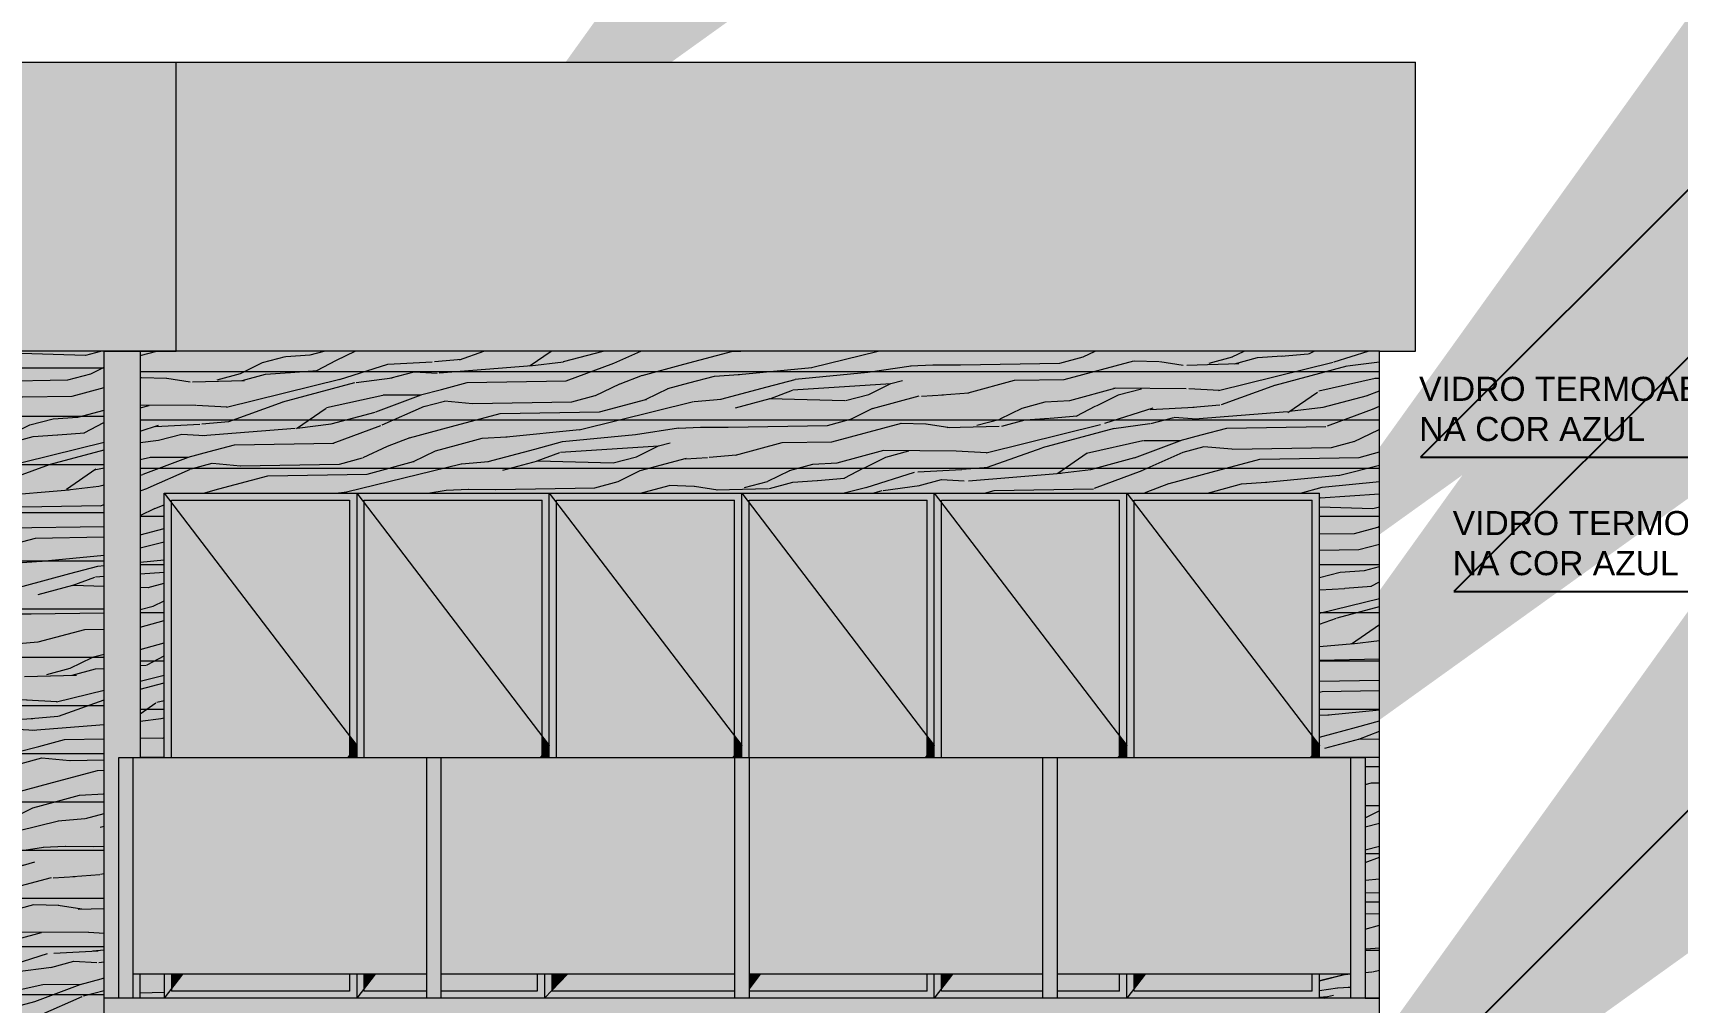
# Model space of a CAD drawing. Header units: millimetres. Extents: x 13 to 97.1, y 11.9 to 71.3.
# Drawn here: x 53.74 to 60.58, y 23.19 to 27.22 of the extents above; entities that cross this region are included whole.
import ezdxf
from ezdxf import colors
from ezdxf.entities.mleader import LeaderData, LeaderLine
from ezdxf.math import Vec2, Vec3

# ---------------------------------------------------------------- set-up
doc = ezdxf.new("R2010")
doc.units = ezdxf.units.MM
doc.linetypes.add('TRACEJADA', pattern=[19.05, 12.7, -6.35])
for name, color, linetype, lineweight in [('COTAS', 7, 'Continuous', 13), ('PROJEÇÃO', 7, 'TRACEJADA', 15), ('TEXTO AMBIENTE', 7, 'Continuous', 30), ('TRAÇO FINO', 7, 'Continuous', 13)]:
    doc.layers.add(name, color=color, linetype=linetype, lineweight=lineweight)
doc.styles.get("Standard").update_dxf_attribs({"font": 'arial.ttf'})
pattern_1 = [(15, (14.2302, 0.6752), (-0.25882, 0.965926), [0.2, -0.8]), (23.9726, (14.37963, 0.156177), (5.536736556, 2.51883781), [0.192354, -19.043029]), (20.7105, (14.35444, 0.21154), (8.43451731, 3.29528328), [0.200998, -9.848876]), (359.5779, (14.276797, 0.501322), (11.401637483, -0.050755877), [0.300832, -29.782377]), (8.6599, (14.2107, 0.82525), (0.9659256, 0.2588211), [0.181108, -8.874276]), (0.0686, (14.38721, 0.28244), (4.12252192, 0.06935193), [0.155242, -15.368932]), (3.6901, (13.89902, 0.7521), (0.965926, 0.2588195), [0.407922, -4.691097]), (20.7105, (14.40292, 0.06924), (8.43451731, 3.29528328), [0.100499, -9.949375]), (15, (14.2846, 0.4723), (-0.25882, 0.965926), [0.1, -0.9]), (15, (14.0603, 0.5365), (-0.25882, 0.965926), [0.3, -0.7]), (26.3099, (14.21468, 0.73314), (3.6048847, 2.0011995), [0.10198, -4.997039]), (17.7263, (14.21385, 0.34987), (19.059698796, 6.14230296), [0.210238, -20.813558]), (7.4054, (14.26991, 0.333833), (7.98622388, 1.1046326), [0.151327, -14.981417]), (15, (14.32, -0.0462), (-0.25882, 0.965926), [0.2, -0.8]), (13.8309, (14.236315, -0.120338), (0.9659258045, 0.258819834), [0.490102, -48.5201]), (15, (14.0422, 0.6041), (-0.25882, 0.965926), [0.1, -0.9]), (15, (14.1181, 0.7073), (-0.25882, 0.965926), [0.1, -0.9]), (15, (13.6601, 0.6777), (-0.25882, 0.965926), [0.15, -0.85]), (5.5377, (13.90799, 0.7959), (0.9659258, 0.25881944), [0.304138, -5.778624]), (15, (13.5989, 0.7131), (-0.25882, 0.965926), [0.2, -0.8]), (15, (13.7256, -0.1847), (-0.258819, 0.965926), [0.11, -0.89]), (15, (14.2053, -0.0044), (-0.25882, 0.965926), [0.1, -0.9]), (15, (13.7049, -0.1074), (-0.258819, 0.965926), [0.21, -0.79]), (20.4403, (14.181963, 0.082507), (9.40044028, 3.55411116), [0.21095, -20.884072]), (15, (14.1709, 0.1624), (-0.25882, 0.965926), [0.19, -0.81]), (15, (13.6635, 0.0471), (-0.258819, 0.965926), [0.11, -0.89]), (13.8309, (13.737959, 0.232708), (0.9659258045, 0.258819834), [0.490102, -48.5201]), (15, (13.8016, 0.3429), (-0.25882, 0.965926), [0.1, -0.9]), (15, (13.6972, 0.346), (-0.25882, 0.965926), [0.1, -0.9]), (15, (14.0836, 0.4496), (-0.25882, 0.965926), [0.2, -0.8]), (15, (13.8852, 0.4171), (-0.25882, 0.965926), [0.1, -0.9]), (15, (13.661, 0.4813), (-0.25882, 0.965926), [0.2, -0.8]), (34.6538, (14.03051, 0.14545), (9.58990956, 6.71070763), [0.148661, -14.717406]), (26.3099, (13.79383, 0.37191), (3.6048847, 2.0011995), [0.10198, -4.997039]), (26.3099, (14.19314, 0.42714), (3.6048847, 2.0011995), [0.10198, -4.997039]), (20.7105, (13.80502, 0.71655), (8.43451731, 3.29528328), [0.100499, -9.949375]), (4.6952, (13.48746, 0.70393), (6.05437261, 0.58699356), [0.111803, -11.068535]), (3.6901, (13.83183, -0.15625), (0.965926, 0.2588195), [0.10198, -4.997039]), (105, (13.9336, -0.1497), (-0.965926, -0.25882), [0, -1]), (1.6076, (13.585813, 0.33688), (17.45600756, 0.53624995), [0.21587, -21.371154]), (26.3099, (14.1388, 0.62999), (3.6048847, 2.0011995), [0.10198, -4.997039]), (25.3048, (14.30185, 0.021455), (4.5708109, 2.26001718), [0.111803, -11.068535]), (3.6901, (13.8982, 0.36882), (0.965926, 0.2588195), [0.10198, -4.997039]), (3.6901, (13.98184, 0.443), (0.965926, 0.2588195), [0.10198, -4.997039]), (356.5651, (13.6117, 0.2403), (0.9659253, 0.2588201), [0.126491, -3.035786]), (0.9638, (13.62995, 0.59717), (0.9659251, 0.2588201), [0.412311, -3.710794]), (358.3008, (13.80502, 0.71655), (7.27911721, -0.1201123), [0.313209, -10.127095]), (15, (13.7921, 0.7648), (-0.25882, 0.965926), [0.12, -0.88]), (0.9638, (13.90771, -0.0531), (0.9659251, 0.2588201), [0.412311, -3.710794]), (0.9638, (13.793, -0.01136), (0.9659251, 0.2588201), [0.412311, -3.710794]), (0.9638, (13.7697, 0.07557), (0.9659251, 0.2588201), [0.412311, -3.710794]), (4.6952, (13.54958, 0.47211), (6.05437261, 0.58699356), [0.111803, -11.068535]), (0.9638, (13.8542, 0.53302), (0.9659251, 0.2588201), [0.206155, -3.91695]), (4.6952, (13.6324, 0.16301), (6.05437261, 0.58699356), [0.111803, -11.068535]), (12.6141, (14.1528, 0.229984), (0.965925457, 0.258820216), [0.240208, -23.780615]), (4.6952, (13.99996, 0.37538), (6.05437261, 0.58699356), [0.111803, -11.068535]), (27.5288, (14.11139, 0.38453), (3.6048849, 2.00120146), [0.092195, -9.127349]), (4.5626, (13.64534, 0.114716), (11.142818079, 0.915171918), [0.386394, -38.252955]), (6.8699, (14.03051, 0.14545), (0.96592537, 0.25881867), [0.141421, -6.929646]), (19.7636, (13.74383, 0.172164), (10.36636721, 3.81292705), [0.240832, -11.800762]), (15, (13.9705, 0.2536), (-0.25882, 0.965926), [0.31, -0.69]), (359.7449, (13.51593, 0.59768), (4.12252164, 0.0693519), [0.114018, -11.287736]), (5.5377, (13.9336, -0.14969), (0.9659258, 0.25881944), [0.304138, -5.778624]), (355.0169, (13.6764, -0.001195), (3.15659623, -0.18946807), [0.117047, -11.587652]), (15, (14.3061, 0.7783), (-0.25882, 0.965926), [0.05, -0.95]), (15, (14.42, 0.3533), (-0.25882, 0.965926), [0.1, -0.9]), (26.3099, (14.51315, 0.0056), (3.6048847, 2.0011995), [0.10198, -4.997039]), (15, (14.4969, 0.1048), (-0.25882, 0.965926), [0.18, -0.82]), (358.3008, (14.3501, 0.61414), (7.27911721, -0.1201123), [0.104403, -10.335901]), (3.0207, (14.414107, 0.41388), (19.388150612, 1.052798147), [0.184007, -33.550644]), (105, (14.5132, 0.0056), (-0.965926, -0.25882), [0, -1]), (15, (14.6046, 0.0508), (-0.25882, 0.965926), [0.09, -0.91]), (15, (14.5554, 0.2343), (-0.25882, 0.965926), [0.09, -0.91]), (15, (14.5425, 0.2826), (-0.25882, 0.965926), [0.09, -0.91]), (351.0376, (14.45445, 0.61104), (7.5379345, -1.08603126), [0.098489, -9.750362]), (3.5163, (14.423394, 0.726953), (5.0884883997, 0.328019222), [0.091838, -65.215525]), (356.5651, (14.51657, 0.37922), (0.9659253, 0.2588201), [0.094868, -3.067408]), (2.4712, (14.38975, 0.85252), (5.08844838, 0.32816987), [0.092195, -9.127349])]

msp = doc.modelspace()

# ---------------------------------------------------------------- hatches: boundary and pattern name
at = {"layer": 'PROJEÇÃO'}
h = msp.add_hatch(color=251, dxfattribs=at)
h.dxf.hatch_style = 1
h.paths.add_polyline_path([(49.6389, 25.8963), (54.3389, 25.8963), (54.3389, 27.0963), (49.4889, 27.0963), (49.4889, 25.8963)])
h = msp.add_hatch(color=251, dxfattribs=at)
h.dxf.hatch_style = 1
h.paths.add_polyline_path([(54.3389, 25.8963), (59.3389, 25.8963), (59.4889, 25.8963), (59.4889, 27.0963), (54.3389, 27.0963)])
h = msp.add_hatch(color=8, dxfattribs=at)
h.dxf.hatch_style = 1
h.paths.add_polyline_path([(49.6389, 25.8963), (49.6389, 20.1163), (59.3389, 20.1163), (59.3389, 23.1063), (59.3389, 23.2063), (54.0389, 23.2063), (54.0389, 20.2163), (51.9389, 20.2163), (51.9389, 25.8963)])
h.paths.add_polyline_path([(51.6889, 25.3063), (51.6889, 20.4163), (49.8889, 20.4163), (49.8889, 25.3063)], flags=16)
h.paths.add_polyline_path([(51.6589, 25.2763), (51.6589, 20.4463), (50.8189, 20.4463), (50.8189, 25.2763)], flags=0)
h.paths.add_polyline_path([(50.7589, 25.2763), (50.7589, 20.4463), (49.9189, 20.4463), (49.9189, 25.2763)], flags=0)
h.paths.add_polyline_path([(54.1889, 23.0063), (59.1889, 23.0063), (59.1889, 20.2163), (54.1889, 20.2163)], flags=16)
h.paths.add_polyline_path([(54.8389, 22.4163), (55.4389, 22.4163), (55.4389, 20.3163), (54.8389, 20.3163)], flags=0)
h.paths.add_polyline_path([(55.4089, 22.3863), (55.4089, 21.4188), (55.4389, 21.3663), (55.4089, 21.3138), (55.4089, 20.3463), (54.856, 20.3463), (54.8689, 20.3688), (54.8689, 22.3638), (54.856, 22.3863)], flags=0)
h.paths.add_polyline_path([(56.3389, 22.4163), (56.9389, 22.4163), (56.9389, 20.3163), (56.3389, 20.3163)], flags=0)
h.paths.add_polyline_path([(56.9089, 22.3863), (56.9089, 21.4188), (56.9389, 21.3663), (56.9089, 21.3138), (56.9089, 20.3463), (56.356, 20.3463), (56.3689, 20.3688), (56.3689, 22.3638), (56.356, 22.3863)], flags=0)
at = {"layer": 'PROJEÇÃO', "true_color": 0xf57d14}
h = msp.add_hatch(color=30, dxfattribs=at)
h.dxf.hatch_style = 1
h.paths.add_polyline_path([(54.0389, 25.8963), (51.9389, 25.8963), (51.9389, 25.2063), (51.9389, 20.2163), (54.0389, 20.2163)])
h.paths.add_polyline_path([(53.5889, 20.3163), (52.3889, 20.3163), (52.3889, 25.3063), (53.5889, 25.3063)], flags=16)
h.paths.add_polyline_path([(53.5589, 20.3463), (52.4189, 20.3463), (52.4189, 25.2763), (53.5589, 25.2763)], flags=0)
at = {"layer": 'PROJEÇÃO'}
h = msp.add_hatch(dxfattribs=at)
h.set_pattern_fill('LINE', color=256, scale=0.0631)
h.set_pattern_definition([(0, (57.18887, 20.21626), (0, 0.2003425), [])])
h.paths.add_polyline_path([(54.0389, 20.2163), (54.0389, 25.8963), (51.9389, 25.8963), (51.9389, 25.2063), (51.9389, 20.2163)])
h.paths.add_polyline_path([(53.5889, 20.3163), (52.3889, 20.3163), (52.3889, 25.3063), (53.5889, 25.3063)], flags=16)
h.paths.add_polyline_path([(53.5589, 20.3463), (52.4189, 20.3463), (52.4189, 25.2763), (53.5589, 25.2763)], flags=0)
at = {"layer": 'PROJEÇÃO', "true_color": 0x171717}
h = msp.add_hatch(dxfattribs=at)
h.set_pattern_fill('WOOD_01', color=250, angle=15, pattern_type=2)
h.set_pattern_definition(pattern_1)
h.paths.add_polyline_path([(54.0389, 20.2163), (54.0389, 25.8963), (51.9389, 25.8963), (51.9389, 25.2063), (51.9389, 20.2163)])
h.paths.add_polyline_path([(53.5889, 20.3163), (52.3889, 20.3163), (52.3889, 25.3063), (53.5889, 25.3063)], flags=16)
h.paths.add_polyline_path([(53.5589, 20.3786), (53.5744, 20.3463), (52.4189, 20.3463), (52.4189, 22.7489), (52.3889, 22.8113), (52.4189, 22.8736), (52.4189, 25.2763), (53.5744, 25.2763), (53.5589, 25.2439)], flags=0)
h.paths.add_polyline_path([(52.4889, 20.8263, -1), (52.4689, 20.8263), (52.4689, 24.7963, -1), (52.4889, 24.7963)], flags=0)
at = {"layer": 'PROJEÇÃO'}
h = msp.add_hatch(color=8, dxfattribs=at)
h.dxf.hatch_style = 1
h.paths.add_polyline_path([(54.1889, 25.8963), (54.0389, 25.8963), (54.0389, 23.2063), (54.0989, 23.2063), (54.0989, 24.2063), (54.1889, 24.2063)], flags=17)
h.paths.add_polyline_path([(54.1889, 23.3063), (54.1589, 23.3063), (54.1589, 23.2063), (54.1889, 23.2063)], flags=16)
at = {"layer": 'PROJEÇÃO', "true_color": 0xf57d14}
h = msp.add_hatch(color=30, dxfattribs=at)
h.dxf.hatch_style = 1
h.paths.add_polyline_path([(59.2789, 23.2063), (59.3389, 23.2063), (59.3389, 25.8963), (54.1889, 25.8963), (54.1889, 24.2063), (54.2889, 24.2063), (54.2889, 25.3063), (59.0889, 25.3063), (59.0889, 24.2063), (59.2789, 24.2063)])
at = {"layer": 'PROJEÇÃO'}
h = msp.add_hatch(dxfattribs=at)
h.set_pattern_fill('LINE', color=256, scale=0.0631)
h.set_pattern_definition([(0, (59.33887, 23.20626), (0, 0.2003425), [])])
h.paths.add_polyline_path([(54.1889, 25.8963), (54.1889, 24.2063), (54.2889, 24.2063), (54.2889, 25.3063), (59.0889, 25.3063), (59.0889, 24.2063), (59.2789, 24.2063), (59.2789, 23.2063), (59.3389, 23.2063), (59.3389, 25.8963)])
at = {"layer": 'PROJEÇÃO', "true_color": 0x171717}
h = msp.add_hatch(dxfattribs=at)
h.set_pattern_fill('WOOD_01', color=250, angle=15, pattern_type=2)
h.set_pattern_definition(pattern_1)
h.paths.add_polyline_path([(59.2789, 23.2063), (59.3389, 23.2063), (59.3389, 25.8963), (54.1889, 25.8963), (54.1889, 24.2063), (54.2889, 24.2063), (54.2889, 25.3063), (59.0889, 25.3063), (59.0889, 24.2063), (59.2789, 24.2063)])
at = {"layer": 'PROJEÇÃO', "true_color": 0x0d0d0d}
h = msp.add_hatch(color=28, dxfattribs=at)
h.dxf.hatch_style = 1
h.paths.add_polyline_path([(54.2889, 25.3063), (54.3189, 25.2669), (54.3189, 25.2763), (55.0589, 25.2763), (55.0589, 24.2956), (55.0889, 24.2563), (55.0889, 25.3063)])
h = msp.add_hatch(color=28, dxfattribs=at)
h.dxf.hatch_style = 1
h.paths.add_polyline_path([(54.3189, 25.2669), (54.2889, 25.3063), (54.2889, 24.2063), (54.3189, 24.2063)])
h = msp.add_hatch(color=28, dxfattribs=at)
h.dxf.hatch_style = 1
h.paths.add_polyline_path([(55.8889, 25.3063), (55.0889, 25.3063), (55.1189, 25.2669), (55.1189, 25.2763), (55.8589, 25.2763), (55.8589, 24.2956), (55.8889, 24.2563)])
h = msp.add_hatch(color=28, dxfattribs=at)
h.dxf.hatch_style = 1
h.paths.add_polyline_path([(55.1189, 25.2669), (55.0889, 25.3063), (55.0889, 24.2063), (55.1189, 24.2063)])
h = msp.add_hatch(color=28, dxfattribs=at)
h.dxf.hatch_style = 1
h.paths.add_polyline_path([(56.6889, 25.3063), (55.8889, 25.3063), (55.9189, 25.2669), (55.9189, 25.2763), (56.6589, 25.2763), (56.6589, 24.2956), (56.6889, 24.2563)])
h = msp.add_hatch(color=28, dxfattribs=at)
h.dxf.hatch_style = 1
h.paths.add_polyline_path([(55.9189, 25.2669), (55.8889, 25.3063), (55.8889, 24.2063), (55.9189, 24.2063)])
h = msp.add_hatch(color=28, dxfattribs=at)
h.dxf.hatch_style = 1
h.paths.add_polyline_path([(57.4889, 25.3063), (56.6889, 25.3063), (56.7189, 25.2669), (56.7189, 25.2763), (57.4589, 25.2763), (57.4589, 24.2956), (57.4889, 24.2563)])
h = msp.add_hatch(color=28, dxfattribs=at)
h.dxf.hatch_style = 1
h.paths.add_polyline_path([(56.7189, 25.2669), (56.6889, 25.3063), (56.6889, 24.2563), (56.6889, 24.2063), (56.7189, 24.2063)])
h = msp.add_hatch(color=28, dxfattribs=at)
h.dxf.hatch_style = 1
h.paths.add_polyline_path([(58.2889, 25.3063), (57.4889, 25.3063), (57.5189, 25.2669), (57.5189, 25.2763), (58.2589, 25.2763), (58.2589, 24.2956), (58.2889, 24.2563)])
h = msp.add_hatch(color=28, dxfattribs=at)
h.dxf.hatch_style = 1
h.paths.add_polyline_path([(57.5189, 25.2669), (57.4889, 25.3063), (57.4889, 24.2563), (57.4889, 24.2063), (57.5189, 24.2063)])
h = msp.add_hatch(color=28, dxfattribs=at)
h.dxf.hatch_style = 1
h.paths.add_polyline_path([(59.0889, 25.3063), (58.2889, 25.3063), (58.3189, 25.2669), (58.3189, 25.2763), (59.0589, 25.2763), (59.0589, 24.2956), (59.0889, 24.2563)])
h = msp.add_hatch(color=28, dxfattribs=at)
h.dxf.hatch_style = 1
h.paths.add_polyline_path([(58.3189, 25.2669), (58.2889, 25.3063), (58.2889, 24.2563), (58.2889, 24.2063), (58.3189, 24.2063)])
at = {"layer": 'PROJEÇÃO'}
h = msp.add_hatch(color=256, dxfattribs=at)
h.dxf.hatch_style = 1
h.set_gradient(color1=(0, 0, 255), color2=(0, 255, 255), name='CURVED')
h.paths.add_polyline_path([(55.0589, 25.2763), (54.3189, 25.2763), (54.3189, 25.2669), (55.0589, 24.2956)])
h = msp.add_hatch(color=256, dxfattribs=at)
h.dxf.hatch_style = 1
h.set_gradient(color1=(0, 0, 255), color2=(0, 255, 255), name='CURVED')
h.paths.add_polyline_path([(54.3189, 25.2669), (54.3189, 24.2063), (55.0508, 24.2063), (55.0589, 24.2169), (55.0589, 24.2956)])
h = msp.add_hatch(color=256, dxfattribs=at)
h.dxf.hatch_style = 1
h.set_gradient(color1=(0, 0, 255), color2=(0, 255, 255), name='CURVED')
h.paths.add_polyline_path([(55.8589, 25.2763), (55.1189, 25.2763), (55.1189, 25.2669), (55.8589, 24.2956)])
h = msp.add_hatch(color=256, dxfattribs=at)
h.dxf.hatch_style = 1
h.set_gradient(color1=(0, 0, 255), color2=(0, 255, 255), name='CURVED')
h.paths.add_polyline_path([(55.8508, 24.2063), (55.8589, 24.2169), (55.8589, 24.2956), (55.1189, 25.2669), (55.1189, 24.2063)])
h = msp.add_hatch(color=256, dxfattribs=at)
h.dxf.hatch_style = 1
h.set_gradient(color1=(0, 0, 255), color2=(0, 255, 255), name='CURVED')
h.paths.add_polyline_path([(56.6589, 25.2763), (55.9189, 25.2763), (55.9189, 25.2669), (56.6589, 24.2956)])
h = msp.add_hatch(color=256, dxfattribs=at)
h.dxf.hatch_style = 1
h.set_gradient(color1=(0, 0, 255), color2=(0, 255, 255), name='CURVED')
h.paths.add_polyline_path([(55.9189, 25.2669), (55.9189, 24.2063), (56.6508, 24.2063), (56.6589, 24.2169), (56.6589, 24.2956)])
h = msp.add_hatch(color=256, dxfattribs=at)
h.dxf.hatch_style = 1
h.set_gradient(color1=(0, 0, 255), color2=(0, 255, 255), name='CURVED')
h.paths.add_polyline_path([(57.4589, 25.2763), (56.7189, 25.2763), (56.7189, 25.2669), (57.4589, 24.2956)])
h = msp.add_hatch(color=256, dxfattribs=at)
h.dxf.hatch_style = 1
h.set_gradient(color1=(0, 0, 255), color2=(0, 255, 255), name='CURVED')
h.paths.add_polyline_path([(56.7189, 25.2669), (56.7189, 24.2063), (57.4508, 24.2063), (57.4589, 24.2169), (57.4589, 24.2956)])
h = msp.add_hatch(color=256, dxfattribs=at)
h.dxf.hatch_style = 1
h.set_gradient(color1=(0, 0, 255), color2=(0, 255, 255), name='CURVED')
h.paths.add_polyline_path([(58.2589, 25.2763), (57.5189, 25.2763), (57.5189, 25.2669), (58.2589, 24.2956)])
h = msp.add_hatch(color=256, dxfattribs=at)
h.dxf.hatch_style = 1
h.set_gradient(color1=(0, 0, 255), color2=(0, 255, 255), name='CURVED')
h.paths.add_polyline_path([(57.5189, 25.2669), (57.5189, 24.2063), (58.2508, 24.2063), (58.2589, 24.2169), (58.2589, 24.2956)])
h = msp.add_hatch(color=256, dxfattribs=at)
h.dxf.hatch_style = 1
h.set_gradient(color1=(0, 0, 255), color2=(0, 255, 255), name='CURVED')
h.paths.add_polyline_path([(59.0589, 24.2956), (59.0589, 25.2763), (58.3189, 25.2763), (58.3189, 25.2669)])
h = msp.add_hatch(color=256, dxfattribs=at)
h.dxf.hatch_style = 1
h.set_gradient(color1=(0, 0, 255), color2=(0, 255, 255), name='CURVED')
h.paths.add_polyline_path([(58.3189, 25.2669), (58.3189, 24.2063), (59.0508, 24.2063), (59.0589, 24.2169), (59.0589, 24.2956)])
at = {"layer": 'PROJEÇÃO', "true_color": 0x0d0d0d}
h = msp.add_hatch(color=28, dxfattribs=at)
h.dxf.hatch_style = 1
h.paths.add_polyline_path([(55.0889, 24.2563), (55.0589, 24.2956), (55.0589, 24.2169)])
h = msp.add_hatch(color=28, dxfattribs=at)
h.dxf.hatch_style = 1
h.paths.add_polyline_path([(55.0889, 24.2563), (55.0589, 24.2169), (55.0589, 24.2063), (55.0889, 24.2063)])
h = msp.add_hatch(color=28, dxfattribs=at)
h.dxf.hatch_style = 1
h.paths.add_polyline_path([(55.8589, 24.2956), (55.8589, 24.2169), (55.8889, 24.2563)])
h = msp.add_hatch(color=28, dxfattribs=at)
h.dxf.hatch_style = 1
h.paths.add_polyline_path([(55.8889, 24.2563), (55.8589, 24.2169), (55.8589, 24.2063), (55.8889, 24.2063)])
h = msp.add_hatch(color=28, dxfattribs=at)
h.dxf.hatch_style = 1
h.paths.add_polyline_path([(56.6889, 24.2563), (56.6589, 24.2956), (56.6589, 24.2169)])
h = msp.add_hatch(color=28, dxfattribs=at)
h.dxf.hatch_style = 1
h.paths.add_polyline_path([(56.6889, 24.2563), (56.6589, 24.2169), (56.6589, 24.2063), (56.6889, 24.2063)])
h = msp.add_hatch(color=28, dxfattribs=at)
h.dxf.hatch_style = 1
h.paths.add_polyline_path([(57.4889, 24.2563), (57.4589, 24.2956), (57.4589, 24.2169)])
h = msp.add_hatch(color=28, dxfattribs=at)
h.dxf.hatch_style = 1
h.paths.add_polyline_path([(57.4889, 24.2563), (57.4589, 24.2169), (57.4589, 24.2063), (57.4889, 24.2063)])
h = msp.add_hatch(color=28, dxfattribs=at)
h.dxf.hatch_style = 1
h.paths.add_polyline_path([(58.2889, 24.2563), (58.2589, 24.2956), (58.2589, 24.2169)])
h = msp.add_hatch(color=28, dxfattribs=at)
h.dxf.hatch_style = 1
h.paths.add_polyline_path([(58.2889, 24.2563), (58.2589, 24.2169), (58.2589, 24.2063), (58.2889, 24.2063)])
h = msp.add_hatch(color=28, dxfattribs=at)
h.dxf.hatch_style = 1
h.paths.add_polyline_path([(59.0889, 24.2563), (59.0589, 24.2956), (59.0589, 24.2169)])
h = msp.add_hatch(color=28, dxfattribs=at)
h.dxf.hatch_style = 1
h.paths.add_polyline_path([(59.0889, 24.2563), (59.0589, 24.2169), (59.0589, 24.2063), (59.0889, 24.2063)])
h = msp.add_hatch(color=28, dxfattribs=at)
h.dxf.hatch_style = 1
h.paths.add_polyline_path([(54.1589, 24.2063), (54.0989, 24.2063), (54.0989, 23.2063), (54.1589, 23.2063)])
at = {"layer": 'PROJEÇÃO'}
h = msp.add_hatch(color=256, dxfattribs=at)
h.dxf.hatch_style = 1
h.set_gradient(color1=(0, 0, 255), color2=(0, 255, 255), name='CURVED')
h.paths.add_polyline_path([(54.1589, 24.2063), (54.1589, 23.3063), (55.3789, 23.3063), (55.3789, 24.2063)])
h = msp.add_hatch(color=256, dxfattribs=at)
h.dxf.hatch_style = 1
h.set_gradient(color1=(0, 0, 255), color2=(0, 255, 255), name='CURVED')
h.paths.add_polyline_path([(55.0589, 24.2169), (55.0508, 24.2063), (55.0589, 24.2063)], flags=17)
at = {"layer": 'PROJEÇÃO', "true_color": 0x0d0d0d}
h = msp.add_hatch(color=28, dxfattribs=at)
h.dxf.hatch_style = 1
h.paths.add_polyline_path([(55.3789, 23.2063), (55.4389, 23.2063), (55.4389, 24.2063), (55.3789, 24.2063)])
at = {"layer": 'PROJEÇÃO'}
h = msp.add_hatch(color=256, dxfattribs=at)
h.dxf.hatch_style = 1
h.set_gradient(color1=(0, 0, 255), color2=(0, 255, 255), name='CURVED')
h.paths.add_polyline_path([(55.4389, 24.2063), (55.4389, 23.3063), (56.6589, 23.3063), (56.6589, 24.2063)])
h = msp.add_hatch(color=256, dxfattribs=at)
h.dxf.hatch_style = 1
h.set_gradient(color1=(0, 0, 255), color2=(0, 255, 255), name='CURVED')
h.paths.add_polyline_path([(55.8589, 24.2169), (55.8508, 24.2063), (55.8589, 24.2063)], flags=17)
h = msp.add_hatch(color=256, dxfattribs=at)
h.dxf.hatch_style = 1
h.set_gradient(color1=(0, 0, 255), color2=(0, 255, 255), name='CURVED')
h.paths.add_polyline_path([(56.6589, 24.2169), (56.6508, 24.2063), (56.6589, 24.2063)])
at = {"layer": 'PROJEÇÃO', "true_color": 0x0d0d0d}
h = msp.add_hatch(color=28, dxfattribs=at)
h.dxf.hatch_style = 1
h.paths.add_polyline_path([(56.7189, 24.2063), (56.6589, 24.2063), (56.6589, 23.2063), (56.7189, 23.2063)])
at = {"layer": 'PROJEÇÃO'}
h = msp.add_hatch(color=256, dxfattribs=at)
h.dxf.hatch_style = 1
h.set_gradient(color1=(0, 0, 255), color2=(0, 255, 255), name='CURVED')
h.paths.add_polyline_path([(56.7189, 24.2063), (56.7189, 23.3063), (57.9389, 23.3063), (57.9389, 24.2063)])
h = msp.add_hatch(color=256, dxfattribs=at)
h.dxf.hatch_style = 1
h.set_gradient(color1=(0, 0, 255), color2=(0, 255, 255), name='CURVED')
h.paths.add_polyline_path([(57.4589, 24.2169), (57.4508, 24.2063), (57.4589, 24.2063)], flags=17)
at = {"layer": 'PROJEÇÃO', "true_color": 0x0d0d0d}
h = msp.add_hatch(color=28, dxfattribs=at)
h.dxf.hatch_style = 1
h.paths.add_polyline_path([(57.9989, 24.2063), (57.9389, 24.2063), (57.9389, 23.2063), (57.9989, 23.2063)])
at = {"layer": 'PROJEÇÃO'}
h = msp.add_hatch(color=256, dxfattribs=at)
h.dxf.hatch_style = 1
h.set_gradient(color1=(0, 0, 255), color2=(0, 255, 255), name='CURVED')
h.paths.add_polyline_path([(57.9989, 24.2063), (57.9989, 23.3063), (59.2189, 23.3063), (59.2189, 24.2063)])
h = msp.add_hatch(color=256, dxfattribs=at)
h.dxf.hatch_style = 1
h.set_gradient(color1=(0, 0, 255), color2=(0, 255, 255), name='CURVED')
h.paths.add_polyline_path([(58.2589, 24.2169), (58.2508, 24.2063), (58.2589, 24.2063)], flags=17)
h = msp.add_hatch(color=256, dxfattribs=at)
h.dxf.hatch_style = 1
h.set_gradient(color1=(0, 0, 255), color2=(0, 255, 255), name='CURVED')
h.paths.add_polyline_path([(59.0589, 24.2169), (59.0508, 24.2063), (59.0589, 24.2063)], flags=17)
at = {"layer": 'PROJEÇÃO', "true_color": 0x0d0d0d}
h = msp.add_hatch(color=28, dxfattribs=at)
h.dxf.hatch_style = 1
h.paths.add_polyline_path([(59.2789, 24.2063), (59.2189, 24.2063), (59.2189, 23.2063), (59.2789, 23.2063)])
at = {"layer": 'PROJEÇÃO', "true_color": 0xf57d14}
h = msp.add_hatch(color=30, dxfattribs=at)
h.dxf.hatch_style = 1
h.paths.add_polyline_path([(54.2889, 23.3063), (54.1889, 23.3063), (54.1889, 23.2063), (54.2889, 23.2063)])
at = {"layer": 'PROJEÇÃO'}
h = msp.add_hatch(dxfattribs=at)
h.set_pattern_fill('WOOD_01', color=256, angle=15, pattern_type=2)
h.set_pattern_definition(pattern_1)
h.paths.add_polyline_path([(54.1889, 23.2063), (54.2889, 23.2063), (54.2889, 23.3063), (54.1889, 23.3063)], flags=17)
at = {"layer": 'PROJEÇÃO', "true_color": 0x171717}
h = msp.add_hatch(dxfattribs=at)
h.set_pattern_fill('WOOD_01', color=250, angle=15, pattern_type=2)
h.set_pattern_definition(pattern_1)
h.paths.add_polyline_path([(54.1889, 23.2063), (54.2889, 23.2063), (54.2889, 23.3063), (54.1889, 23.3063)], flags=17)
at = {"layer": 'PROJEÇÃO', "true_color": 0x0d0d0d}
h = msp.add_hatch(color=28, dxfattribs=at)
h.dxf.hatch_style = 1
h.paths.add_polyline_path([(54.3189, 23.3063), (54.2889, 23.3063), (54.2889, 23.2063), (54.3189, 23.2456)])
h = msp.add_hatch(color=28, dxfattribs=at)
h.dxf.hatch_style = 1
h.paths.add_polyline_path([(55.0889, 23.3063), (55.0589, 23.3063), (55.0589, 23.2363), (54.3189, 23.2363), (54.3189, 23.2456), (54.2889, 23.2063), (55.0889, 23.2063)])
at = {"layer": 'PROJEÇÃO'}
h = msp.add_hatch(color=256, dxfattribs=at)
h.dxf.hatch_style = 1
h.set_gradient(color1=(0, 0, 255), color2=(0, 255, 255), name='CURVED')
h.paths.add_polyline_path([(54.3651, 23.3063), (54.3189, 23.3063), (54.3189, 23.2456)], flags=17)
h = msp.add_hatch(color=256, dxfattribs=at)
h.dxf.hatch_style = 1
h.set_gradient(color1=(0, 0, 255), color2=(0, 255, 255), name='CURVED')
h.paths.add_polyline_path([(55.0589, 23.3063), (54.3651, 23.3063), (54.3189, 23.2456), (54.3189, 23.2363), (55.0589, 23.2363)])
at = {"layer": 'PROJEÇÃO', "true_color": 0x0d0d0d}
h = msp.add_hatch(color=28, dxfattribs=at)
h.dxf.hatch_style = 1
h.paths.add_polyline_path([(55.1189, 23.2456), (55.1189, 23.3063), (55.0889, 23.3063), (55.0889, 23.2063)])
at = {"layer": 'PROJEÇÃO'}
h = msp.add_hatch(color=256, dxfattribs=at)
h.dxf.hatch_style = 1
h.set_gradient(color1=(0, 0, 255), color2=(0, 255, 255), name='CURVED')
h.paths.add_polyline_path([(55.1651, 23.3063), (55.1189, 23.3063), (55.1189, 23.2456)], flags=17)
h = msp.add_hatch(color=256, dxfattribs=at)
h.dxf.hatch_style = 1
h.set_gradient(color1=(0, 0, 255), color2=(0, 255, 255), name='CURVED')
h.paths.add_polyline_path([(55.3789, 23.3063), (55.1651, 23.3063), (55.1189, 23.2456), (55.1189, 23.2363), (55.3789, 23.2363)])
at = {"layer": 'PROJEÇÃO', "true_color": 0x0d0d0d}
h = msp.add_hatch(color=28, dxfattribs=at)
h.dxf.hatch_style = 1
h.paths.add_polyline_path([(55.8689, 23.3063), (55.8389, 23.3063), (55.8389, 23.2363), (55.4389, 23.2363), (55.4389, 23.2063), (55.8689, 23.2063)])
at = {"layer": 'PROJEÇÃO'}
h = msp.add_hatch(color=256, dxfattribs=at)
h.dxf.hatch_style = 1
h.set_gradient(color1=(0, 0, 255), color2=(0, 255, 255), name='CURVED')
h.paths.add_polyline_path([(55.8389, 23.3063), (55.4389, 23.3063), (55.4389, 23.2363), (55.8389, 23.2363)])
at = {"layer": 'PROJEÇÃO', "true_color": 0x0d0d0d}
h = msp.add_hatch(color=28, dxfattribs=at)
h.dxf.hatch_style = 1
h.paths.add_polyline_path([(55.8989, 23.3063), (55.8689, 23.3063), (55.8689, 23.2063), (55.8889, 23.2063), (55.9117, 23.2363), (55.8989, 23.2363)])
at = {"layer": 'PROJEÇÃO'}
h = msp.add_hatch(color=256, dxfattribs=at)
h.dxf.hatch_style = 1
h.set_gradient(color1=(0, 0, 255), color2=(0, 255, 255), name='CURVED')
h.paths.add_polyline_path([(55.9651, 23.3063), (55.8989, 23.3063), (55.8989, 23.2375)], flags=17)
h = msp.add_hatch(color=256, dxfattribs=at)
h.dxf.hatch_style = 1
h.set_gradient(color1=(0, 0, 255), color2=(0, 255, 255), name='CURVED')
h.paths.add_polyline_path([(56.6589, 23.3063), (55.9651, 23.3063), (55.8989, 23.2375), (55.8989, 23.2363), (56.6589, 23.2363)])
at = {"layer": 'PROJEÇÃO', "true_color": 0x0d0d0d}
h = msp.add_hatch(color=28, dxfattribs=at)
h.dxf.hatch_style = 1
h.paths.add_polyline_path([(57.4889, 23.3063), (57.4589, 23.3063), (57.4589, 23.2363), (56.7189, 23.2363), (56.7189, 23.2063), (57.4889, 23.2063)])
at = {"layer": 'PROJEÇÃO'}
h = msp.add_hatch(color=256, dxfattribs=at)
h.dxf.hatch_style = 1
h.set_gradient(color1=(0, 0, 255), color2=(0, 255, 255), name='CURVED')
h.paths.add_polyline_path([(57.4589, 23.3063), (56.7651, 23.3063), (56.7189, 23.2456), (56.7189, 23.2363), (57.4589, 23.2363)])
h = msp.add_hatch(color=256, dxfattribs=at)
h.dxf.hatch_style = 1
h.set_gradient(color1=(0, 0, 255), color2=(0, 255, 255), name='CURVED')
h.paths.add_polyline_path([(56.7651, 23.3063), (56.7189, 23.3063), (56.7189, 23.2456)], flags=17)
at = {"layer": 'PROJEÇÃO', "true_color": 0x0d0d0d}
h = msp.add_hatch(color=28, dxfattribs=at)
h.dxf.hatch_style = 1
h.paths.add_polyline_path([(57.5189, 23.3063), (57.4889, 23.3063), (57.4889, 23.2063), (57.5189, 23.2456)])
at = {"layer": 'PROJEÇÃO'}
h = msp.add_hatch(color=256, dxfattribs=at)
h.dxf.hatch_style = 1
h.set_gradient(color1=(0, 0, 255), color2=(0, 255, 255), name='CURVED')
h.paths.add_polyline_path([(57.5651, 23.3063), (57.5189, 23.3063), (57.5189, 23.2456)], flags=17)
h = msp.add_hatch(color=256, dxfattribs=at)
h.dxf.hatch_style = 1
h.set_gradient(color1=(0, 0, 255), color2=(0, 255, 255), name='CURVED')
h.paths.add_polyline_path([(57.9389, 23.3063), (57.5651, 23.3063), (57.5189, 23.2456), (57.5189, 23.2363), (57.9389, 23.2363)])
at = {"layer": 'PROJEÇÃO', "true_color": 0x0d0d0d}
h = msp.add_hatch(color=28, dxfattribs=at)
h.dxf.hatch_style = 1
h.paths.add_polyline_path([(58.2889, 23.3063), (58.2589, 23.3063), (58.2589, 23.2363), (57.9989, 23.2363), (57.9989, 23.2063), (58.2889, 23.2063)])
at = {"layer": 'PROJEÇÃO'}
h = msp.add_hatch(color=256, dxfattribs=at)
h.dxf.hatch_style = 1
h.set_gradient(color1=(0, 0, 255), color2=(0, 255, 255), name='CURVED')
h.paths.add_polyline_path([(58.2589, 23.3063), (57.9989, 23.3063), (57.9989, 23.2363), (58.2589, 23.2363)])
at = {"layer": 'PROJEÇÃO', "true_color": 0x0d0d0d}
h = msp.add_hatch(color=28, dxfattribs=at)
h.dxf.hatch_style = 1
h.paths.add_polyline_path([(58.3189, 23.3063), (58.2889, 23.3063), (58.2889, 23.2063), (58.3189, 23.2456)], flags=17)
h = msp.add_hatch(color=28, dxfattribs=at)
h.dxf.hatch_style = 1
h.paths.add_polyline_path([(59.0889, 23.3063), (59.0589, 23.3063), (59.0589, 23.2363), (58.3189, 23.2363), (58.3189, 23.2456), (58.2889, 23.2063), (59.0889, 23.2063)])
at = {"layer": 'PROJEÇÃO'}
h = msp.add_hatch(color=256, dxfattribs=at)
h.dxf.hatch_style = 1
h.set_gradient(color1=(0, 0, 255), color2=(0, 255, 255), name='CURVED')
h.paths.add_polyline_path([(58.3651, 23.3063), (58.3189, 23.3063), (58.3189, 23.2456)], flags=17)
h = msp.add_hatch(color=256, dxfattribs=at)
h.dxf.hatch_style = 1
h.set_gradient(color1=(0, 0, 255), color2=(0, 255, 255), name='CURVED')
h.paths.add_polyline_path([(59.0589, 23.3063), (58.3651, 23.3063), (58.3189, 23.2456), (58.3189, 23.2363), (59.0589, 23.2363)])
at = {"layer": 'PROJEÇÃO', "true_color": 0xf57d14}
h = msp.add_hatch(color=30, dxfattribs=at)
h.dxf.hatch_style = 1
h.paths.add_polyline_path([(59.2189, 23.2063), (59.2189, 23.3063), (59.0889, 23.3063), (59.0889, 23.2063)])
at = {"layer": 'PROJEÇÃO', "true_color": 0x171717}
h = msp.add_hatch(dxfattribs=at)
h.set_pattern_fill('WOOD_01', color=250, scale=0.5, angle=15, pattern_type=2)
h.set_pattern_definition([(15, (13.98824, 0.2066), (-0.1294095, 0.482963), [0.1, -0.4]), (23.9726, (14.062956, -0.052909), (2.768368278, 1.259418906), [0.096177, -9.5215145]), (20.7105, (14.05036, -0.025225), (4.217258655, 1.64764164), [0.100499, -4.924438]), (359.5779, (14.011539, 0.119664), (5.7008187417, -0.0253779387), [0.150416, -14.8911885]), (8.6599, (13.97849, 0.28163), (0.4829628, 0.12941055), [0.090554, -4.437138]), (0.0686, (14.066745, 0.010223), (2.06126096, 0.034675963), [0.077621, -7.684466]), (3.6901, (13.82265, 0.24505), (0.482963, 0.12940974), [0.203961, -2.3455485]), (20.7105, (14.074603, -0.096375), (4.217258655, 1.64764164), [0.0502495, -4.9746875]), (15, (14.0154, 0.1052), (-0.1294095, 0.482963), [0.05, -0.45]), (15, (13.9033, 0.13725), (-0.1294095, 0.482963), [0.15, -0.35]), (26.3099, (13.98048, 0.235575), (1.80244235, 1.00059974), [0.05099, -2.4985195]), (17.7263, (13.980066, 0.043938), (9.529849398, 3.071151479), [0.105119, -10.406779]), (7.4054, (14.008096, 0.03592), (3.993111942, 0.5523163), [0.0756635, -7.4907085]), (15, (14.0331, -0.1541), (-0.1294095, 0.482963), [0.1, -0.4]), (13.8309, (13.991298, -0.191166), (0.4829629023, 0.1294099172), [0.245051, -24.26005]), (15, (13.89424, 0.17106), (-0.1294095, 0.482963), [0.05, -0.45]), (15, (13.9322, 0.22263), (-0.1294095, 0.482963), [0.05, -0.45]), (15, (13.7032, 0.20787), (-0.1294095, 0.482963), [0.075, -0.425]), (5.5377, (13.82713, 0.266955), (0.4829629, 0.12940972), [0.152069, -2.889312]), (15, (13.6726, 0.22554), (-0.1294095, 0.482963), [0.1, -0.4]), (15, (13.73593, -0.22336), (-0.1294095, 0.482963), [0.055, -0.445]), (15, (13.97577, -0.1332), (-0.1294095, 0.482963), [0.05, -0.45]), (15, (13.7256, -0.1847), (-0.1294095, 0.482963), [0.105, -0.395]), (20.4403, (13.964122, -0.089744), (4.70022014, 1.777055581), [0.105475, -10.442036]), (15, (13.9586, -0.0498), (-0.1294095, 0.482963), [0.095, -0.405]), (15, (13.70487, -0.10745), (-0.1294095, 0.482963), [0.055, -0.445]), (13.8309, (13.74212, -0.014643), (0.4829629023, 0.1294099172), [0.245051, -24.26005]), (15, (13.77394, 0.04047), (-0.1294095, 0.482963), [0.05, -0.45]), (15, (13.72176, 0.042), (-0.1294095, 0.482963), [0.05, -0.45]), (15, (13.91495, 0.0938), (-0.1294095, 0.482963), [0.1, -0.4]), (15, (13.81577, 0.07756), (-0.1294095, 0.482963), [0.05, -0.45]), (15, (13.70364, 0.10963), (-0.1294095, 0.482963), [0.1, -0.4]), (34.6538, (13.888396, -0.05827), (4.794954778, 3.355353813), [0.0743305, -7.358703]), (26.3099, (13.77006, 0.05496), (1.80244235, 1.00059974), [0.05099, -2.4985195]), (26.3099, (13.96971, 0.08257), (1.80244235, 1.00059974), [0.05099, -2.4985195]), (20.7105, (13.77565, 0.22728), (4.217258655, 1.64764164), [0.0502495, -4.9746875]), (4.6952, (13.61687, 0.22097), (3.027186304, 0.29349678), [0.0559015, -5.5342675]), (3.6901, (13.78905, -0.20912), (0.482963, 0.12940974), [0.05099, -2.4985195]), (105, (13.83994, -0.20584), (-0.482963, -0.1294095), [0, -0.5]), (1.6076, (13.666047, 0.037442), (8.72800378, 0.268124974), [0.107935, -10.685577]), (26.3099, (13.94254, 0.184), (1.80244235, 1.00059974), [0.05099, -2.4985195]), (25.3048, (14.024065, -0.12027), (2.285405453, 1.130008588), [0.0559015, -5.5342675]), (3.6901, (13.82224, 0.05341), (0.482963, 0.12940974), [0.05099, -2.4985195]), (3.6901, (13.86406, 0.0905), (0.482963, 0.12940974), [0.05099, -2.4985195]), (356.5651, (13.67899, -0.01085), (0.48296266, 0.12941006), [0.0632455, -1.517893]), (0.9638, (13.68811, 0.16759), (0.48296256, 0.12941007), [0.2061555, -1.855397]), (358.3008, (13.77565, 0.22728), (3.639558606, -0.060056147), [0.1566045, -5.0635475]), (15, (13.7692, 0.25143), (-0.1294095, 0.482963), [0.06, -0.44]), (0.9638, (13.827, -0.15754), (0.48296256, 0.12941007), [0.2061555, -1.855397]), (0.9638, (13.76964, -0.13668), (0.48296256, 0.12941007), [0.2061555, -1.855397]), (0.9638, (13.758, -0.09321), (0.48296256, 0.12941007), [0.2061555, -1.855397]), (4.6952, (13.64793, 0.105057), (3.027186304, 0.29349678), [0.0559015, -5.5342675]), (0.9638, (13.80024, 0.13551), (0.48296256, 0.12941007), [0.1030775, -1.958475]), (4.6952, (13.68934, -0.04949), (3.027186304, 0.29349678), [0.0559015, -5.5342675]), (12.6141, (13.94954, -0.016005), (0.482962728, 0.129410108), [0.120104, -11.8903075]), (4.6952, (13.87312, 0.056693), (3.027186304, 0.29349678), [0.0559015, -5.5342675]), (27.5288, (13.928834, 0.06127), (1.80244245, 1.00060073), [0.0460975, -4.5636745]), (4.5626, (13.695811, -0.073639), (5.5714090396, 0.4575859592), [0.193197, -19.1264775]), (6.8699, (13.888396, -0.05827), (0.48296268, 0.12940934), [0.0707105, -3.464823]), (19.7636, (13.745055, -0.044915), (5.183183604, 1.906463525), [0.120416, -5.900381]), (15, (13.8584, -0.0042), (-0.1294095, 0.482963), [0.155, -0.345]), (359.7449, (13.631106, 0.167842), (2.06126082, 0.03467595), [0.057009, -5.643868]), (5.5377, (13.83994, -0.20584), (0.4829629, 0.12940972), [0.152069, -2.889312]), (355.0169, (13.71134, -0.131595), (1.578298117, -0.094734035), [0.0585235, -5.793826]), (15, (14.0262, 0.2582), (-0.1294095, 0.482963), [0.025, -0.475]), (15, (14.08313, 0.04567), (-0.1294095, 0.482963), [0.05, -0.45]), (26.3099, (14.12972, -0.128195), (1.80244235, 1.00059974), [0.05099, -2.4985195]), (15, (14.1216, -0.0786), (-0.1294095, 0.482963), [0.09, -0.41]), (358.3008, (14.04819, 0.17607), (3.639558606, -0.060056147), [0.0522015, -5.1679505]), (3.0207, (14.080194, 0.075943), (9.694075306, 0.5263990733), [0.0920035, -16.775322]), (105, (14.1297, -0.1282), (-0.482963, -0.1294095), [0, -0.5]), (15, (14.1754, -0.1056), (-0.1294095, 0.482963), [0.045, -0.455]), (15, (14.15084, -0.01383), (-0.1294095, 0.482963), [0.045, -0.455]), (15, (14.14437, 0.0103), (-0.1294095, 0.482963), [0.045, -0.455]), (351.0376, (14.100367, 0.174524), (3.768967246, -0.54301563), [0.0492445, -4.875181]), (3.5163, (14.0848375, 0.232479), (2.5442441999, 0.164009611), [0.045919, -32.6077625]), (356.5651, (14.13142, 0.05861), (0.48296266, 0.12941006), [0.047434, -1.533704]), (2.4712, (14.068014, 0.295264), (2.54422419, 0.16408493), [0.0460975, -4.5636745])])
h.paths.add_polyline_path([(59.0889, 23.2063), (59.2189, 23.2063), (59.2189, 23.3063), (59.0889, 23.3063)], flags=17)
h = msp.add_hatch(dxfattribs=at)
h.set_pattern_fill('WOOD_01', color=250, angle=15, pattern_type=2)
h.set_pattern_definition(pattern_1)
h.paths.add_polyline_path([(59.0889, 23.2063), (59.2189, 23.2063), (59.2189, 23.3063), (59.0889, 23.3063)], flags=17)
at = {"layer": 'PROJEÇÃO', "true_color": 0x0d0d0d}
h = msp.add_hatch(color=28, dxfattribs=at)
h.dxf.hatch_style = 1
h.paths.add_polyline_path([(55.3789, 23.2363), (55.1189, 23.2363), (55.1189, 23.2456), (55.0889, 23.2063), (55.3789, 23.2063)])
h = msp.add_hatch(color=28, dxfattribs=at)
h.dxf.hatch_style = 1
h.paths.add_polyline_path([(56.6589, 23.2363), (55.9117, 23.2363), (55.8889, 23.2063), (56.6589, 23.2063)])
h = msp.add_hatch(color=28, dxfattribs=at)
h.dxf.hatch_style = 1
h.paths.add_polyline_path([(57.9389, 23.2363), (57.5189, 23.2363), (57.5189, 23.2456), (57.4889, 23.2063), (57.9389, 23.2063)])

# ---------------------------------------------------------------- linework, layer by layer
at = {"layer": 'TRAÇO FINO'}
for p, q in [((49.4889, 27.0963), (59.4889, 27.0963)), ((54.3389, 25.8963), (54.3389, 27.0963)), ((59.4889, 25.8963), (59.4889, 27.0963)), ((59.3389, 25.8963), (49.6389, 25.8963)), ((54.0389, 20.2163), (54.0389, 25.8963)), ((54.0389, 25.8963), (54.3389, 25.8963)), ((54.1889, 25.8963), (54.1889, 24.2063)), ((59.3389, 23.1063), (59.3389, 25.8963)), ((59.3389, 25.8963), (59.4889, 25.8963)), ((54.2889, 25.3063), (55.0889, 24.2563)), ((54.2889, 25.3063), (59.0889, 25.3063)), ((54.2889, 24.2063), (54.2889, 25.3063)), ((55.0889, 25.3063), (55.8889, 24.2563)), ((55.0889, 25.3063), (55.0889, 24.2063)), ((55.8889, 25.3063), (56.6889, 24.2563)), ((55.8889, 24.2063), (55.8889, 25.3063)), ((56.6889, 25.3063), (57.4889, 24.2563)), ((56.6889, 24.2063), (56.6889, 25.3063)), ((57.4889, 25.3063), (58.2889, 24.2563)), ((57.4889, 24.2063), (57.4889, 25.3063)), ((58.2889, 25.3063), (59.0889, 24.2563)), ((58.2889, 24.2063), (58.2889, 25.3063)), ((59.0889, 24.2063), (59.0889, 25.3063)), ((54.3189, 25.2763), (55.0589, 25.2763)), ((54.3189, 24.2063), (54.3189, 25.2763)), ((55.0589, 25.2763), (55.0589, 24.2063)), ((55.1189, 25.2763), (55.1189, 24.2063)), ((55.1189, 25.2763), (55.8589, 25.2763)), ((55.8589, 24.2063), (55.8589, 25.2763)), ((55.9189, 24.2063), (55.9189, 25.2763)), ((55.9189, 25.2763), (56.6589, 25.2763)), ((56.6589, 24.2063), (56.6589, 25.2763)), ((56.7189, 24.2063), (56.7189, 25.2763)), ((56.7189, 25.2763), (57.4589, 25.2763)), ((57.4589, 24.2063), (57.4589, 25.2763)), ((57.5189, 24.2063), (57.5189, 25.2763)), ((57.5189, 25.2763), (58.2589, 25.2763)), ((58.2589, 24.2063), (58.2589, 25.2763)), ((58.3189, 24.2063), (58.3189, 25.2763)), ((58.3189, 25.2763), (59.0589, 25.2763)), ((59.0589, 24.2063), (59.0589, 25.2763)), ((55.0889, 24.2563), (55.0508, 24.2063)), ((55.8889, 24.2563), (55.8508, 24.2063)), ((56.6889, 24.2563), (56.6508, 24.2063)), ((57.4889, 24.2563), (57.4508, 24.2063)), ((58.2889, 24.2563), (58.2508, 24.2063)), ((59.0889, 24.2563), (59.0508, 24.2063)), ((54.0989, 24.2063), (54.0989, 23.2063)), ((59.2789, 24.2063), (54.0989, 24.2063)), ((54.1589, 24.2063), (54.1589, 23.2063)), ((55.3789, 24.2063), (55.3789, 23.2063)), ((55.4389, 24.2063), (55.4389, 23.2063)), ((56.6589, 24.2063), (56.6589, 23.2063)), ((56.7189, 24.2063), (56.7189, 23.2063)), ((57.9389, 24.2063), (57.9389, 23.2063)), ((57.9989, 24.2063), (57.9989, 23.2063)), ((59.2189, 24.2063), (59.2189, 23.2063)), ((59.2789, 24.2063), (59.2789, 23.2063)), ((55.3789, 23.3063), (54.1589, 23.3063)), ((54.1889, 23.2063), (54.1889, 23.3063)), ((54.3651, 23.3063), (54.2889, 23.2063)), ((54.2889, 23.3063), (54.2889, 23.2063)), ((54.3189, 23.3063), (54.3189, 23.2363)), ((55.0589, 23.3063), (55.0589, 23.2363)), ((55.1651, 23.3063), (55.0889, 23.2063)), ((55.0889, 23.3063), (55.0889, 23.2063)), ((55.1189, 23.3063), (55.1189, 23.2363)), ((56.6589, 23.3063), (55.4389, 23.3063)), ((55.8389, 23.3063), (55.8389, 23.2363)), ((55.9651, 23.3063), (55.8689, 23.2063)), ((55.8689, 23.3063), (55.8689, 23.2063)), ((55.8989, 23.3063), (55.8989, 23.2363)), ((56.7651, 23.3063), (56.7189, 23.2456)), ((57.9389, 23.3063), (56.7189, 23.3063)), ((57.4589, 23.2363), (57.4589, 23.3063)), ((57.5651, 23.3063), (57.4889, 23.2063)), ((57.4889, 23.2063), (57.4889, 23.3063)), ((57.5189, 23.2363), (57.5189, 23.3063)), ((59.2189, 23.3063), (57.9989, 23.3063)), ((58.2589, 23.2363), (58.2589, 23.3063)), ((58.3651, 23.3063), (58.2889, 23.2063)), ((58.2889, 23.2063), (58.2889, 23.3063)), ((58.3189, 23.2363), (58.3189, 23.3063)), ((58.3189, 23.2363), (58.3189, 23.3063)), ((59.0589, 23.2363), (59.0589, 23.3063)), ((59.0889, 23.2063), (59.0889, 23.3063)), ((55.0589, 23.2363), (54.3189, 23.2363)), ((55.3789, 23.2363), (55.1189, 23.2363)), ((55.8389, 23.2363), (55.4389, 23.2363)), ((56.6589, 23.2363), (55.8989, 23.2363)), ((57.4589, 23.2363), (56.7189, 23.2363)), ((57.9389, 23.2363), (57.5189, 23.2363)), ((58.2589, 23.2363), (57.9989, 23.2363)), ((59.0589, 23.2363), (58.3189, 23.2363)), ((59.3389, 23.2063), (54.0389, 23.2063))]:
    msp.add_line(p, q, dxfattribs=at)

# ---------------------------------------------------------------- texts
at = {"layer": 'TEXTO AMBIENTE', "char_height": 0.1, "attachment_point": 7}
for width, heights, insert in [(3.020689, [0.3799], (59.5034, 25.5211)), (2.905696, [0.3622], (59.6429, 24.9633))]:
    msp.add_mtext_dynamic_manual_height_columns('\\pxql;VIDRO TERMOABSORVENTE TEMPERADO NA COR AZUL', width=width, gutter_width=12.5, heights=heights, dxfattribs=dict(at, insert=insert))

# ---------------------------------------------------------------- leaders
at = {"layer": 'COTAS'}
ml = msp.add_multileader_mtext('Standard', dxfattribs=at)
ml.set_content('', color=256)
ml.set_leader_properties()
ml.build(insert=Vec2(0, 0))
ctx = ml.context
ctx.base_point, ctx.plane_origin = Vec3(58.3372, 27.6343), Vec3(55.4901, 26.447)
notes = []
notes.append((ctx, [(0, (1, 1, 0), (56.6774, 27.6343), (1, 0), 1.6598, [(0, [(55.4901, 26.447)], 0, [])])]))
ctx.mtext.insert, ctx.mtext.flow_direction = Vec3(60.3372, 29.6343), 5
ml = msp.add_multileader_mtext('Standard', dxfattribs=at)
ml.set_content('', color=256)
ml.set_leader_properties()
ml.build(insert=Vec2(0, 0))
ctx = ml.context
ctx.base_point, ctx.plane_origin = Vec3(62.5394, 25.4551), Vec3(58.8026, 24.7489)
notes.append((ctx, [(0, (1, 1, 0), (59.5088, 25.4551), (1, 0), 3.0305, [(0, [(58.8026, 24.7489)], 0, [])])]))
ctx.mtext.insert, ctx.mtext.flow_direction = Vec3(64.5394, 27.4551), 5
ml = msp.add_multileader_mtext('Standard', dxfattribs=at)
ml.set_content('', color=256)
ml.set_leader_properties()
ml.build(insert=Vec2(0, 0))
ctx = ml.context
ctx.base_point, ctx.plane_origin = Vec3(62.5482, 24.8973), Vec3(58.5437, 23.7927)
notes.append((ctx, [(0, (1, 1, 0), (59.6483, 24.8973), (1, 0), 2.8999, [(0, [(58.5437, 23.7927)], 0, [])])]))
ctx.mtext.insert, ctx.mtext.flow_direction = Vec3(64.5482, 26.8973), 5
ml = msp.add_multileader_mtext('Standard', dxfattribs=at)
ml.set_content('', color=256)
ml.set_leader_properties()
ml.build(insert=Vec2(0, 0))
ctx = ml.context
ctx.base_point, ctx.plane_origin = Vec3(61.7878, 22.8144), Vec3(58.5183, 21.8847)
notes.append((ctx, [(0, (1, 1, 0), (59.4481, 22.8144), (1, 0), 2.3397, [(0, [(58.5183, 21.8847)], 0, [])])]))
ctx.mtext.insert, ctx.mtext.flow_direction = Vec3(63.7878, 24.8144), 5
for ctx, leaders in notes:
    for number, flags, end, landing, length, lines in leaders:
        leader = LeaderData()
        leader.index, (leader.has_last_leader_line, leader.has_dogleg_vector, leader.attachment_direction) = number, flags
        leader.last_leader_point, leader.dogleg_vector, leader.dogleg_length = Vec3(end), Vec3(landing), length
        for number, points, colour, breaks in lines:
            line = LeaderLine()
            line.index, line.vertices, line.color, line.breaks = number, Vec3.list(points), colors.encode_raw_color(colour), breaks
            leader.lines.append(line)
        ctx.leaders.append(leader)

doc.saveas('drawing.dxf')
